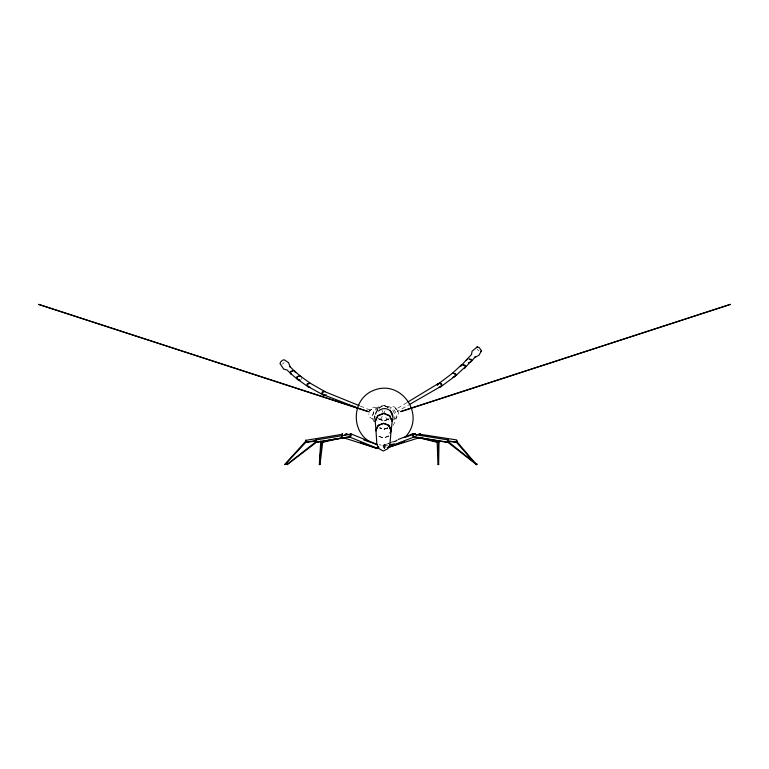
<?xml version="1.0" encoding="UTF-8"?>
<svg xmlns="http://www.w3.org/2000/svg" width="769" height="769" viewBox="0 0 769 769"><rect width="100%" height="100%" fill="white"/><g stroke="black" fill="none" stroke-linecap="round" stroke-linejoin="round"><path stroke-width="0.58" stroke-dasharray="3.85 2.88" d="M301.352 379.3L301.611 377.637M383.039 445.366L383.366 447.798L385 448.24L384.673 445.809L383.039 445.366L388.48 443.252M383.741 445.078L384.721 448.519L383.741 445.078L388.297 443.655M369.014 412.751L370.052 409.56L373.321 407.157L379.723 408.618M372.484 415.789L374.08 410.886L377.858 408.118M382.145 416.24L381.511 418.201L377.733 420.97M376.627 412.184L378.415 407.781L377.483 409.992M384.144 412.799L384.971 410.877M393.526 420.018L395.189 416.183L393.613 411.348L390.498 408.964M397.448 440.195L384.269 445.078L383.991 447.116L385.519 448.519M392.882 425.42C408.502 404.263 367.217 396.045 373.551 421.575M282.386 364.208L284.146 362.612M394.266 419.374L397.227 416.798L398.669 413.462L397.304 409.281L393.93 406.686L390.527 407.205M406.878 402.629L395.766 409.368L396.525 409.252L395.276 408.522L396.967 409.819L397.66 411.924L397.583 410.771L397.265 411.511L408.637 404.975M389.287 418.605L383.962 420.806L378.646 418.605M378.646 407.964L383.962 405.763L389.287 407.964M387.691 427.737L383.664 429.333L379.646 427.727M387.605 427.949L383.587 429.515L379.607 427.939M388.768 435.936L383.433 438.022L378.156 435.927M388.874 436.052L383.5 438.157L378.175 436.042M389.575 442.829L397.198 439.878M392.863 442.233L398.563 440.454M387.903 428.218L384.5 428.891L379.963 427.987M387.807 445.174L384.5 445.828L378.992 444.732M384.269 445.078L385.798 446.491L385.971 447.798M378.492 418.759L383.962 420.989L389.412 418.74L383.914 421.076L378.377 418.807M360.315 406.07L371.177 410.55L370.447 410.358L371.821 409.339L369.716 410.896L370.177 410.55L369.706 412.655M383.952 405.465L389.479 407.762L390.662 409.175M388.383 407.359L383.952 405.523L378.415 407.743L377.156 409.137L377.3 410.137M372.994 419.336L369.985 417.442L368.668 413.818M385.721 417.625L389.604 420.614M477.193 349.28L478.952 350.866M381.962 410.156L382.722 412.251"/><path stroke-width="1.15" d="M437.128 441.098L438.032 464.284L438.532 464.639L438.974 440.618M319.337 464.476L320.01 464.505L319.337 464.476L320.769 441.185M315.588 441.098L315.924 439.945L350.529 434.302L350.991 434.735L349.597 437.003L316.453 442.262L287.183 464.639L286.799 464.101L287.183 464.639M316.463 441.185C314.79 437.157 318.097 446.27 315.924 439.945M319.529 464.639L321.317 442.262L320.769 441.329M456.69 441.185L456.94 440.618C456.161 440.022 456.805 444.222 456.661 439.945L420.355 434.302L420.662 435.715M390.239 432.995L391.142 430.957L388.979 425.766L391.046 430.861L389.912 444.453L387.941 448.644L383.308 450.999L378.713 448.538L376.848 444.299L375.964 430.169L378.242 425.286L383.616 423.258L388.941 425.276L391.104 430.169L388.999 425.488L383.635 423.45L378.242 425.497L375.964 430.169M391.142 430.957L392.152 421.45L389.739 415.568L383.75 413.145L377.742 415.577L375.234 421.441L377.733 416.01L383.741 413.559L389.7 416L392.19 421.441M320.01 464.505L322.72 441.964M341.657 436.667L342.292 434.302L305.533 440.397L306.341 442.425L314.531 441.166M414.087 434.408L412.444 433.966L412.271 435.091L413.655 437.128L414.414 436.85L388.268 446.972M476.559 464.639L476.934 464.101L476.559 464.639L447.827 442.262L448.346 440.176L448.24 441.31M448.337 439.945L413.04 434.302L412.626 434.735L413.982 437.003L447.731 442.425L448.337 439.945L448.558 441.281M448.346 440.176L447.846 441.185M416.808 434.754L420.22 433.687L420.403 435.091M341.878 436.408L342.388 433.687L341.965 434.408M378.511 446.491L377.637 448.519L343.714 437.84M375.455 414.078L376.82 410.886M476.299 464.476L456.68 441.329M375.253 421.306L376.031 430.909M390.133 432.889L391.046 430.861M418.144 437.59L437.715 442.425L438.686 442.185L438.974 440.397M461.554 365.188L471.474 354.528L472.108 351.154L477.289 346.886L479.087 347.492L481.538 350.722L478.904 355.326L474.694 357.431L475.28 356.874L470.522 362.17L468.331 362.718M439.022 441.329L438.474 442.262L438.532 464.639M315.944 440.176L315.944 441.31M344.848 435.091L346.29 433.687L349.587 434.87M414.568 434.408L415.02 433.687L416.558 435.091M404.859 437.398C426.584 415.933 401.62 378.579 373.484 390.431C349.136 400.015 350.991 438.484 376.791 444.29M437.196 385.029L438.195 383.635L440.185 383.106L438.734 383.587L437.571 385.077M439.089 387.259L440.897 386.701L441.925 385.336L441.569 383.971L439.781 383.491L441.041 383.904L441.56 385.221L440.675 386.538L409.666 404.379M460.198 366.467L461.938 364.785L460.66 366.284M452.864 377.175L454.844 376.589L455.988 375.157L455.594 373.724L453.297 373.33L454.921 373.849L455.479 375.224L454.508 376.599L440.897 386.701M466.062 360.546L467.302 359.085M284.722 464.476L305.649 441.329L305.591 440.176L305.629 441.185M284.943 464.639L305.918 442.262L305.649 441.329M476.501 347.626L477.289 346.886M480.76 351.462L481.538 350.722M452.374 373.321L461.381 364.958M454.844 376.589L465.283 366.832L464.697 365.467L462.88 364.929L465.312 365.323L465.726 366.736L464.505 368.149L471.435 360.872L470.83 359.594L469.003 359.104L471.368 359.517L471.782 360.844M438.032 464.284L438.724 464.476M345.31 434.735L345.867 434.302M287.01 464.476L316.492 441.329M349.414 434.408L351.154 433.966L377.127 444.492M379.011 447.798L377.262 448.24L349.126 436.85L350.875 436.408L351.154 433.966M438.734 383.587L452.557 373.167M407.887 402.014L438.195 383.635M349.78 434.668L350.529 434.302M398.284 439.455L412.444 433.966M326.229 394.776L324.701 395.362L322.893 394.785L308.35 386.73L307.398 385.298L307.984 383.856L309.619 383.308L307.312 383.731L306.889 385.231L308.004 386.711L310.118 387.268M320.663 441.319L322.134 442.396M405.138 437.35L415.02 433.687M360.411 442.627L376.877 448.519L377.637 448.24M387.72 447.712L404.196 441.608M400.832 411.463L730.492 304.351L400.889 411.636M388.143 447.452L420.066 437.484M321.096 442.185L335.88 438.772M322.048 442.425L341.945 437.83M390.008 444.732L394.42 443.857M316.501 442.185L350.289 436.667M305.831 442.185L316.232 440.579M448.212 440.897L456.478 442.185M450.125 441.521L456.382 442.262L476.078 464.639M413.328 436.667L447.798 442.185M421.941 438.051L438.686 442.185M294.316 371.004L289.73 366.323L290.23 367.073L288.548 362.651L284.232 359.796L282.521 360.219L280.772 361.805L280.003 363.631L283.742 369.168L287.029 369.976L291.403 374.292L290.192 372.85L290.663 371.389L293.037 370.937L291.191 371.475L290.547 372.878L291.576 374.272L297.757 379.559L299.9 380.155M300.775 376.426L294.162 370.85L295.527 372.465M299.843 380.059L297.738 379.396L299.65 379.992M300.352 376.079L310.493 383.375M322.893 394.785L321.875 393.392L322.249 391.988L323.797 391.411L322.249 393.276L323.124 394.622L324.864 395.17M310.301 383.25L325.047 391.681L323.595 391.19L359.229 405.619M368.168 411.463L38.508 304.351L368.111 411.636M363.852 439.974L369.341 441.935M323.124 394.622L357.508 407.935M413.04 434.302L413.741 434.668M308.004 386.711L298.007 379.607L297.007 378.156L297.632 376.704L299.468 376.118L297.026 376.55L296.574 378.06L297.757 379.559M415.471 434.302L416.058 434.735M447.818 441.329L476.742 464.476M294.69 371.014L295.892 372.561M438.724 440.685L439.012 441.185M376.483 447.798L376.877 448.519M346.29 433.687L346.684 434.408M420.22 433.687L420.585 434.408M390.258 410.511L392.45 415.894M374.541 416.202L375.234 421.441M374.628 416.404L374.647 416.99M378.511 411.05A8.469 8.469 0 0 1 392.325 420.278"/></g></svg>
